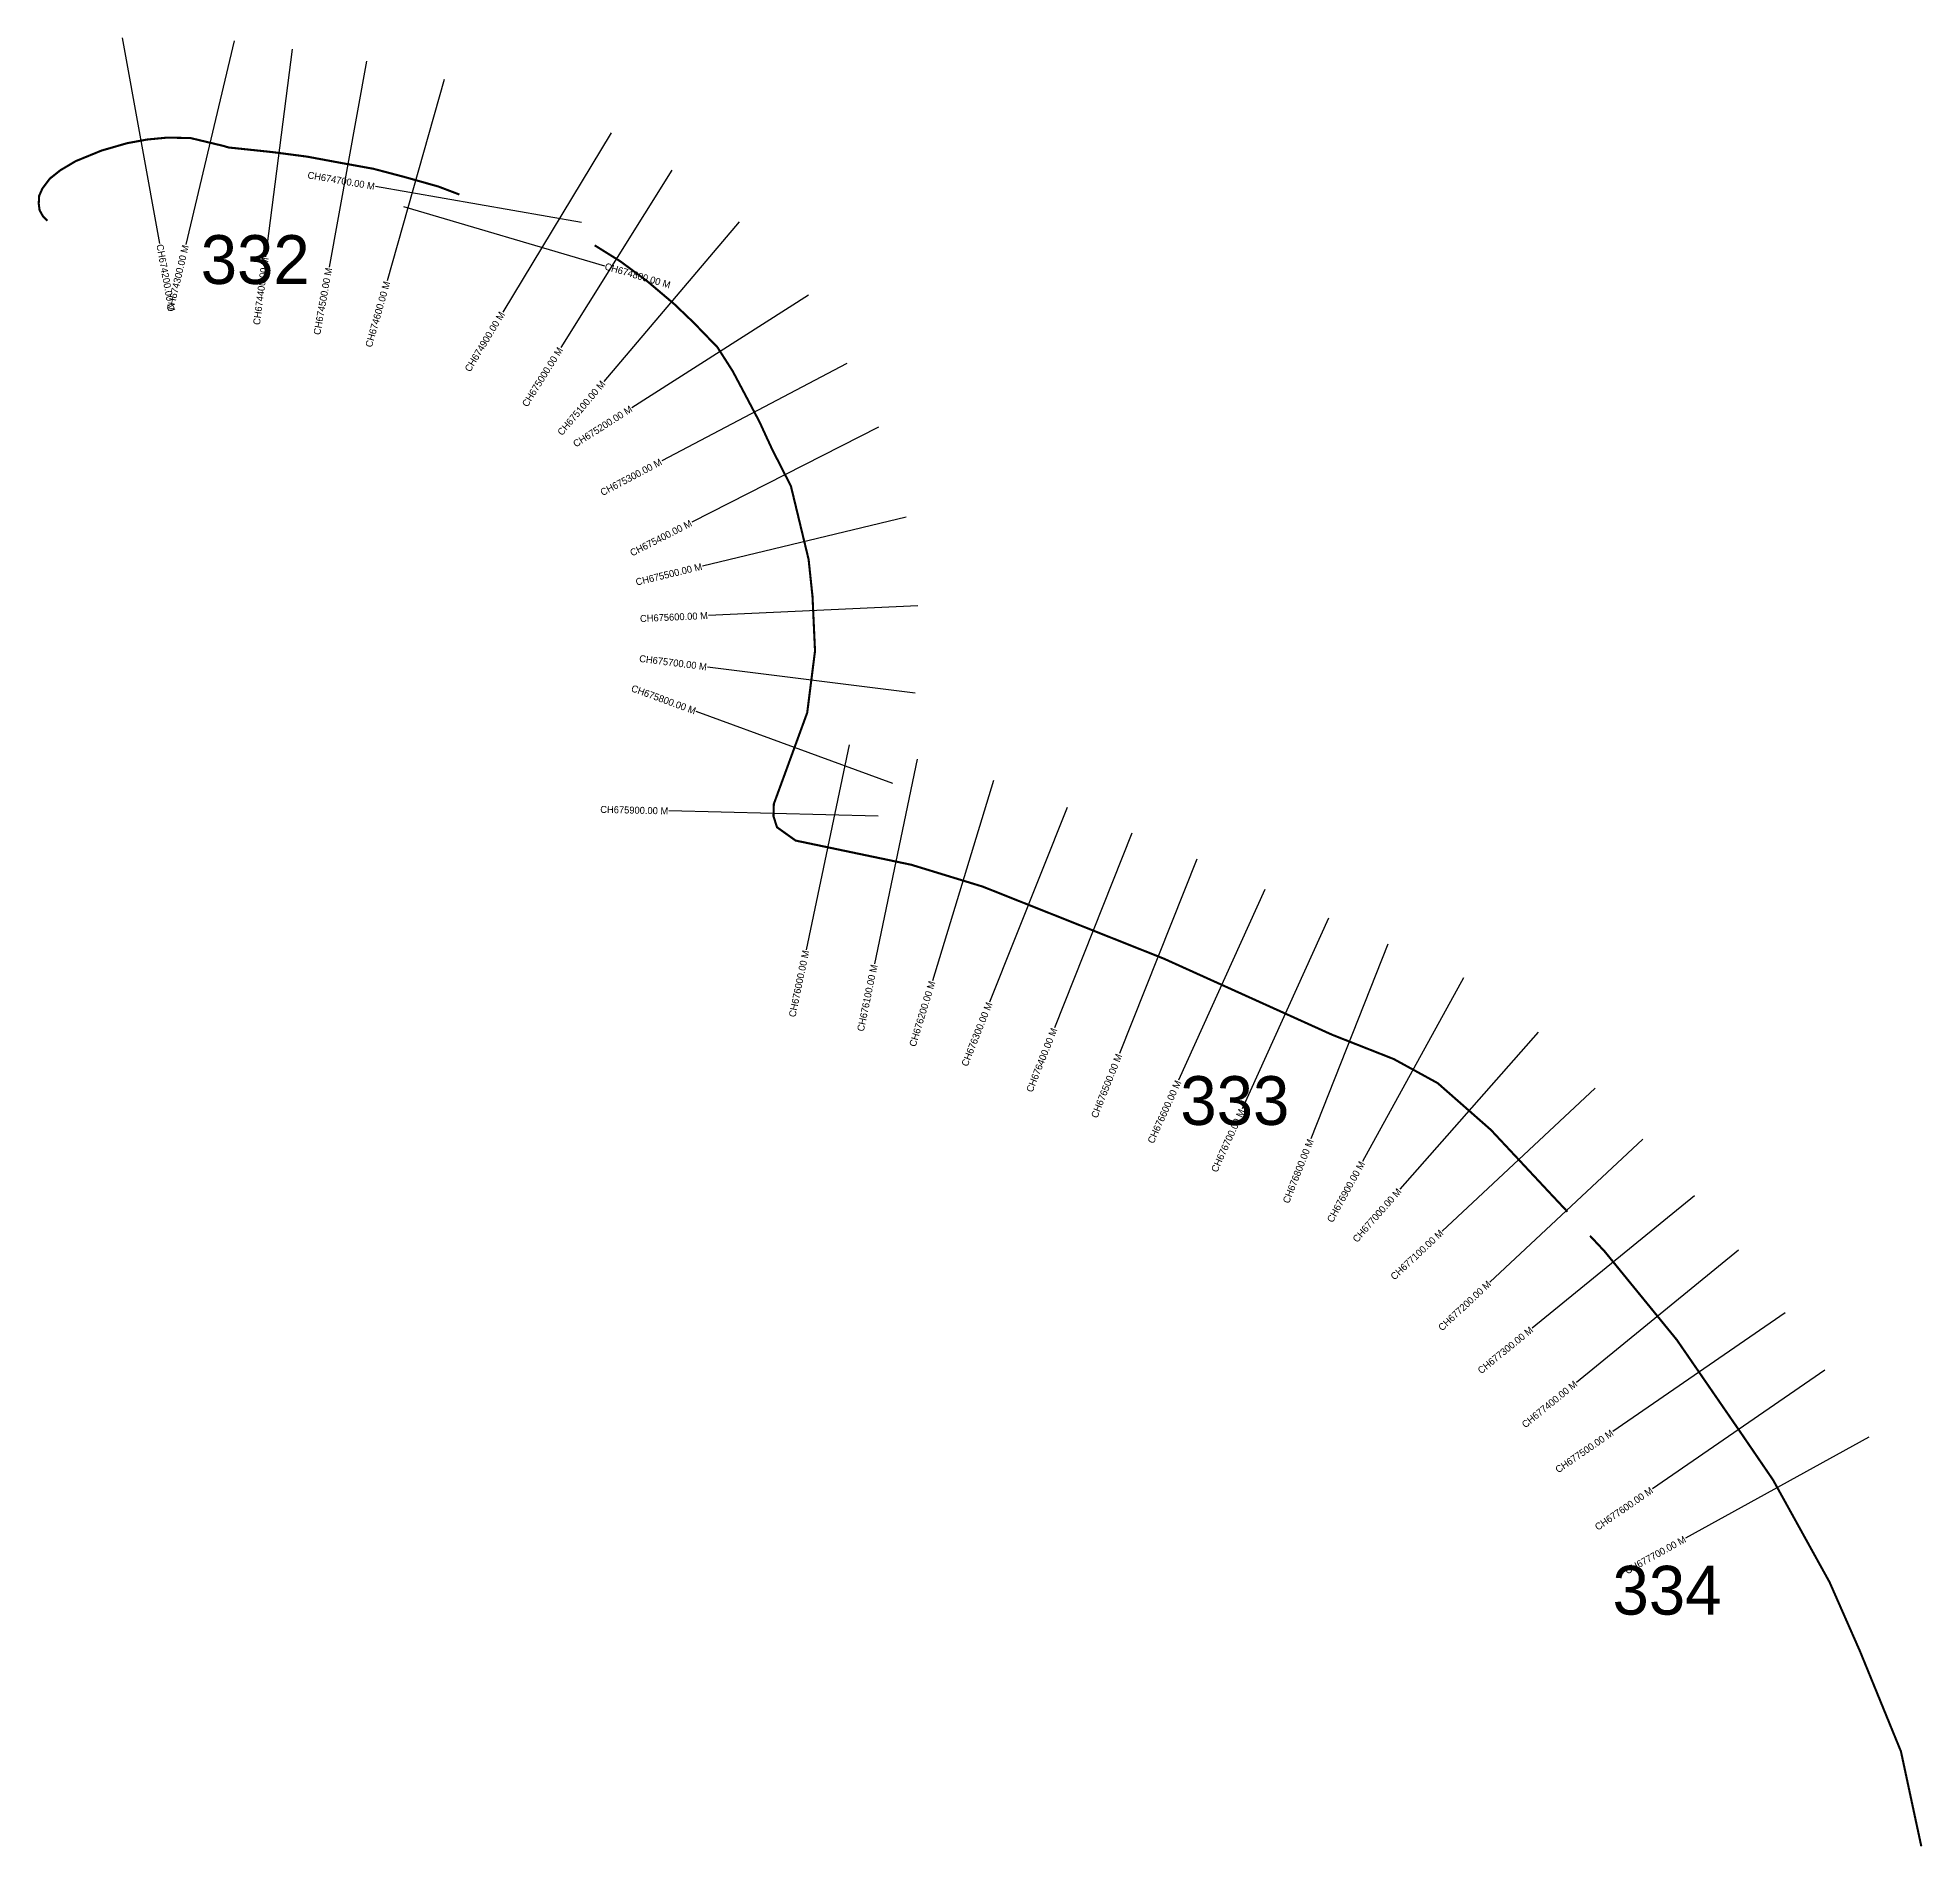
# Model space of a CAD drawing. Header units: metres. Extents: x 335094 to 339655, y 1773283 to 1776185.
# Drawn here: x 335094 to 337794, y 1773283 to 1775877 of the extents above; entities that cross this region are included whole.
import ezdxf
from ezdxf.enums import TextEntityAlignment as Align

# ---------------------------------------------------------------- set-up
doc = ezdxf.new("R2010")
doc.units = ezdxf.units.M
for name, color, linetype in [('CS', 134, 'Continuous'), ('CSMark', 6, 'Continuous'), ('NATURALLY PROTECTED', 3, 'Continuous')]:
    doc.layers.add(name, color=color, linetype=linetype)

msp = doc.modelspace()

# ---------------------------------------------------------------- linework, layer by layer
at = {"layer": 'CS'}
for p, q in [((335214.8, 1775876.8), (335268.5, 1775581.6)), ((335375.3, 1775872.2), (335305.9, 1775580.4)), ((335458.6, 1775860.3), (335420, 1775562.8)), ((335564.8, 1775843.1), (335511.2, 1775547.9)), ((335676, 1775817), (335594.5, 1775528.3)), ((335915.2, 1775740.4), (335760.1, 1775483.6)), ((336002.4, 1775687), (335843.4, 1775432.6)), ((335873.1, 1775611.8), (335577.6, 1775663.3)), ((335618, 1775634.8), (335905.7, 1775549.9)), ((336098.7, 1775612.9), (335904.8, 1775384)), ((336198, 1775507.8), (335945.1, 1775346.4)), ((336253.3, 1775410), (335987.9, 1775270.1)), ((336298.3, 1775318.4), (336031, 1775182.2)), ((336338, 1775189.8), (336046.3, 1775119.4)), ((336354.7, 1775062.5), (336055, 1775048.7)), ((336351.1, 1774937.2), (336053.4, 1774974.8)), ((336319, 1774808.1), (336037.3, 1774911.2)), ((336256.2, 1774863.3), (336194.7, 1774569.7)), ((336354, 1774842.8), (336292.6, 1774549.2)), ((336463.3, 1774812.2), (336375.6, 1774525.3)), ((336298.1, 1774761.3), (335998.2, 1774768.5)), ((336568.6, 1774773.4), (336457.7, 1774494.7)), ((336661.5, 1774736.5), (336550.6, 1774457.7)), ((336754.5, 1774699.5), (336643.6, 1774420.8)), ((336852.1, 1774656), (336728.5, 1774382.6)), ((336943.2, 1774614.8), (336819.6, 1774341.4)), ((337028, 1774577.6), (336918, 1774298.5)), ((337136.6, 1774529.3), (336992.1, 1774266.3)), ((337243.6, 1774451.6), (337045.4, 1774226.3)), ((337325.2, 1774371.3), (337106.1, 1774166.4)), ((337393.5, 1774298.3), (337174.4, 1774093.4)), ((337467.5, 1774216.7), (337235, 1774027.1)), ((337530.7, 1774139.2), (337298.3, 1773949.6)), ((337597.6, 1774049.4), (337350.6, 1773879.1)), ((337654.3, 1773967), (337407.4, 1773796.8)), ((337717.5, 1773871.2), (337454.9, 1773726.2))]:
    msp.add_line(p, q, dxfattribs=at)
at = {"layer": 'NATURALLY PROTECTED', "const_width": 3, "flags": 128}
for points in [[(335107.7, 1775614.5), (335101.2, 1775621.1), (335096.5, 1775629.6), (335095.3, 1775639), (335095.9, 1775650.1), (335100.6, 1775660.7), (335111.1, 1775674.7), (335126.3, 1775686.8), (335148.2, 1775699.8), (335185.3, 1775715), (335222.1, 1775725.6), (335250.5, 1775730.8), (335279.7, 1775733.6), (335312.9, 1775732.9), (335346.3, 1775724.9), (335359.8, 1775721.7), (335367.4, 1775719.4), (335400.6, 1775715.9), (335429.3, 1775712.9), (335479.8, 1775706.3), (335525, 1775697.9), (335574.7, 1775688.9), (335619.1, 1775677.2), (335668, 1775663.4), (335698, 1775652)], [(335891.8, 1775579.2), (335928.5, 1775556.3), (335967.3, 1775527.6), (336005.6, 1775495.2), (336033.6, 1775468.4), (336067.7, 1775433.1), (336089.6, 1775398.8), (336108.5, 1775363.1), (336128, 1775326.1), (336138.5, 1775303.2), (336146.3, 1775286.4), (336173, 1775234), (336198.3, 1775129.1), (336203.9, 1775076.1), (336207.5, 1774997.8), (336196.3, 1774909.3), (336162.7, 1774817.3), (336148.5, 1774778.6), (336148, 1774761), (336153, 1774745.2), (336179.7, 1774726.1), (336251.3, 1774711.1), (336345.5, 1774691.4), (336447.8, 1774660.1), (336707.4, 1774556.8), (336948.6, 1774447.7), (337036.8, 1774412.9), (337099.7, 1774378.4), (337175.9, 1774311.4), (337261.3, 1774220), (337285.5, 1774194.2)], [(337317.9, 1774159.6), (337338.7, 1774137.4), (337442.3, 1774010.4), (337533.9, 1773877.4), (337580.2, 1773809.6), (337661.1, 1773663.2), (337704.8, 1773563.9), (337763.3, 1773420.8), (337792.5, 1773284.7)]]:
    msp.add_lwpolyline(points, dxfattribs=at)

# ---------------------------------------------------------------- texts
at = {"char_height": 70, "attachment_point": 1}
for s, width, insert in [('332', 95.172, (335327.4, 1775593.8)), ('333', 168.403, (336730.9, 1774388.5)), ('334', 95.172, (337350.1, 1773686.7))]:
    msp.add_mtext_dynamic_manual_height_columns(s, width=width, gutter_width=1, heights=[0], dxfattribs=dict(at, insert=insert))
at = {"layer": 'CSMark'}
for s, rotation, p in [('CH674700.00 M', 350.1126, (335576.6, 1775663.5)), ('CH674300.00 M', 76.6332, (335305.7, 1775579.4)), ('CH674400.00 M', 82.5959, (335419.8, 1775561.8)), ('CH674500.00 M', 79.71, (335511, 1775546.9)), ('CH674600.00 M', 74.2327, (335594.2, 1775527.3)), ('CH674900.00 M', 58.8591, (335759.5, 1775482.8)), ('CH675000.00 M', 57.9803, (335842.8, 1775431.8)), ('CH675100.00 M', 49.7352, (335904.2, 1775383.2)), ('CH675200.00 M', 32.5535, (335944.3, 1775345.9)), ('CH675300.00 M', 27.8066, (335987, 1775269.6)), ('CH675400.00 M', 26.9878, (336030.1, 1775181.8)), ('CH675500.00 M', 13.5627, (336045.4, 1775119.2)), ('CH675600.00 M', 2.6303, (336054, 1775048.7)), ('CH675700.00 M', 352.7965, (336052.4, 1774975)), ('CH675800.00 M', 339.8958, (336036.3, 1774911.5)), ('CH675900.00 M', 358.6162, (335997.2, 1774768.5)), ('CH676000.00 M', 78.1835, (336194.5, 1774568.7)), ('CH676100.00 M', 78.1835, (336292.4, 1774548.2)), ('CH676200.00 M', 73.0006, (336375.3, 1774524.4)), ('CH676300.00 M', 68.3038, (336457.4, 1774493.8)), ('CH676400.00 M', 68.3038, (336550.3, 1774456.8)), ('CH676500.00 M', 68.3038, (336643.2, 1774419.8)), ('CH676600.00 M', 65.6627, (336728.1, 1774381.7)), ('CH676700.00 M', 65.6627, (336819.2, 1774340.5)), ('CH676800.00 M', 68.481, (336917.6, 1774297.6)), ('CH676900.00 M', 61.2148, (336991.6, 1774265.4)), ('CH677000.00 M', 48.6721, (337044.8, 1774225.6)), ('CH677100.00 M', 43.0954, (337105.4, 1774165.7)), ('CH677200.00 M', 43.0954, (337173.7, 1774092.7)), ('CH677300.00 M', 39.2047, (337234.3, 1774026.5)), ('CH677400.00 M', 39.2047, (337297.5, 1773949)), ('CH677500.00 M', 34.585, (337349.8, 1773878.5)), ('CH677600.00 M', 34.585, (337406.5, 1773796.2)), ('CH677700.00 M', 28.9192, (337454.1, 1773725.7))]:
    msp.add_text(s, height=10, rotation=rotation, dxfattribs=at).set_placement(p, align=Align.MIDDLE_RIGHT)
for s, rotation, p in [('CH674200.00 M', 280.3279, (335268.7, 1775580.7)), ('CH674800.00 M', 343.5701, (335906.7, 1775549.6))]:
    msp.add_text(s, height=10, rotation=rotation, dxfattribs=at).set_placement(p, align=Align.MIDDLE_LEFT)

doc.saveas('drawing.dxf')
